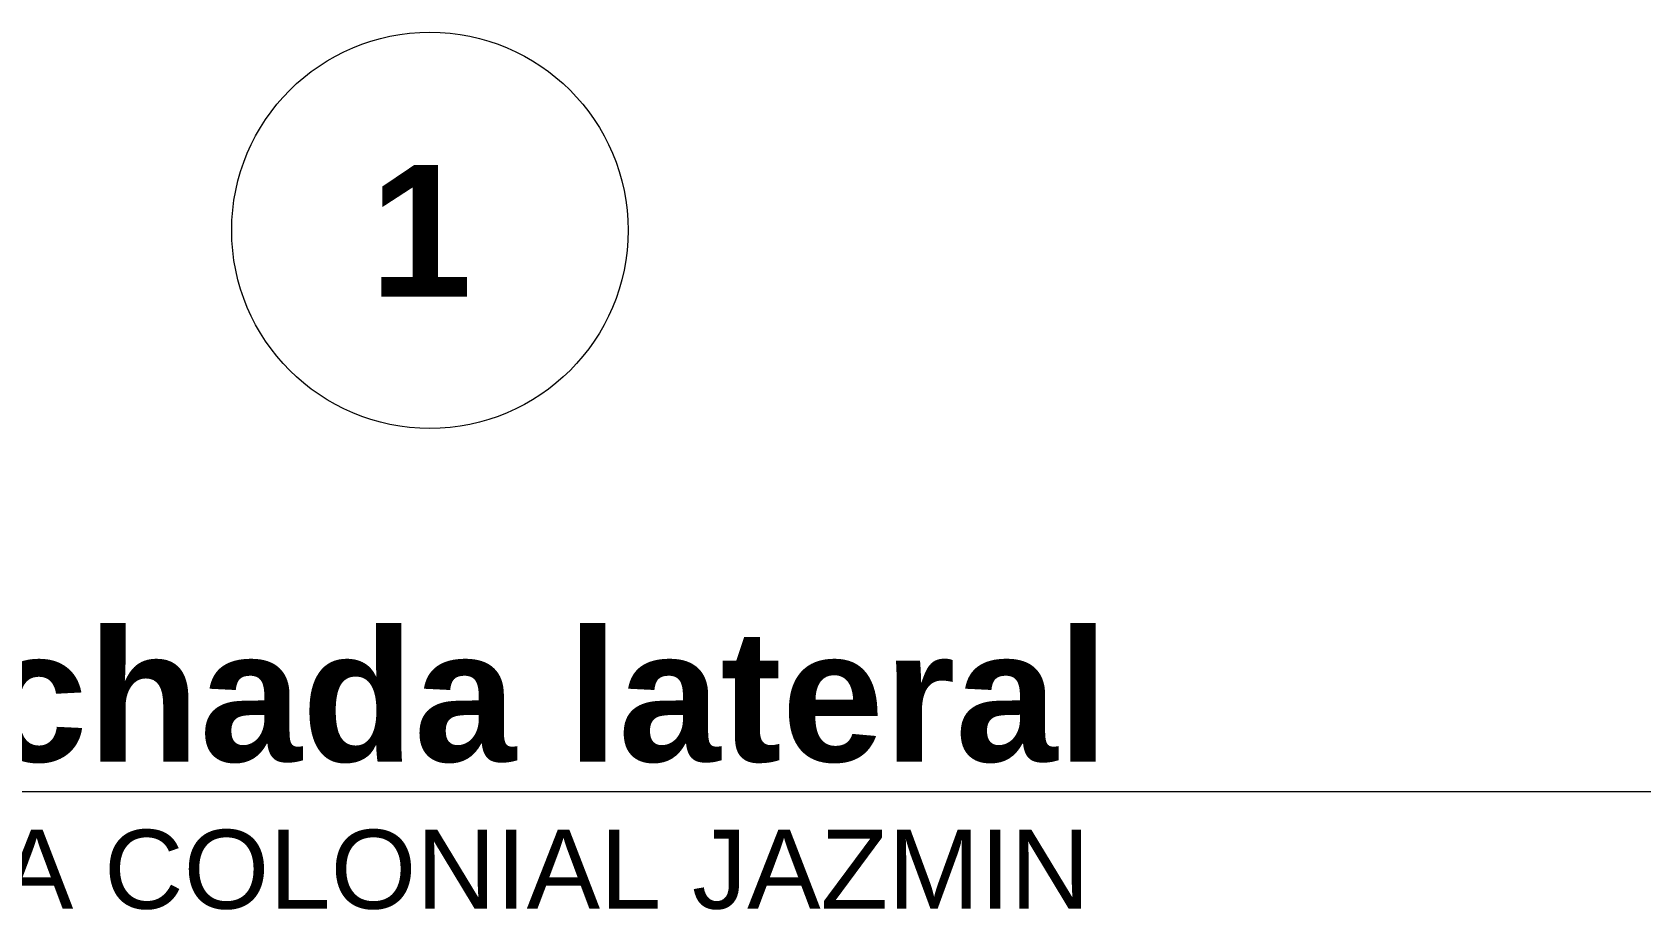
# Model space of a CAD drawing. Header units: metres. Extents: x 14 to 155, y 0 to 125.
# Drawn here: x 29.273 to 33.838, y 59.399 to 61.89 of the extents above; entities that cross this region are included whole.
import ezdxf

# ---------------------------------------------------------------- set-up
doc = ezdxf.new("R2010")
doc.units = ezdxf.units.M
doc.layers.add('PDF3_Geometry', color=9, linetype='Continuous', true_color=0x808080)
doc.layers.add('PDF3_Text', color=255, linetype='Continuous')
doc.styles.add('PDF Arial', font='arial.ttf')
doc.styles.add('PDF Arial Bold', font='arialbd.ttf')

msp = doc.modelspace()

# ---------------------------------------------------------------- linework, layer by layer
at = {"layer": 'PDF3_Geometry', "color": 0, "lineweight": 0}
msp.add_lwpolyline([(28.1649, 59.7346), (41.0414, 59.7351)], dxfattribs=at)
msp.add_circle((30.4014, 61.3279), 0.5625, dxfattribs=at)

# ---------------------------------------------------------------- texts
at = {"layer": 'PDF3_Text', "color": 0, "attachment_point": 7, "rotation": 0.0022}
for s, insert, char_height, style in [('1', (30.231, 61.1398), 0.3732, 'PDF Arial Bold'), ('Fachada lateral', (28.5314, 59.8142), 0.373231, 'PDF Arial Bold'), ('CASA COLONIAL JAZMIN', (28.5378, 59.3987), 0.223943, 'PDF Arial')]:
    msp.add_mtext(s, dxfattribs=dict(at, insert=insert, char_height=char_height, style=style))

doc.saveas('drawing.dxf')
